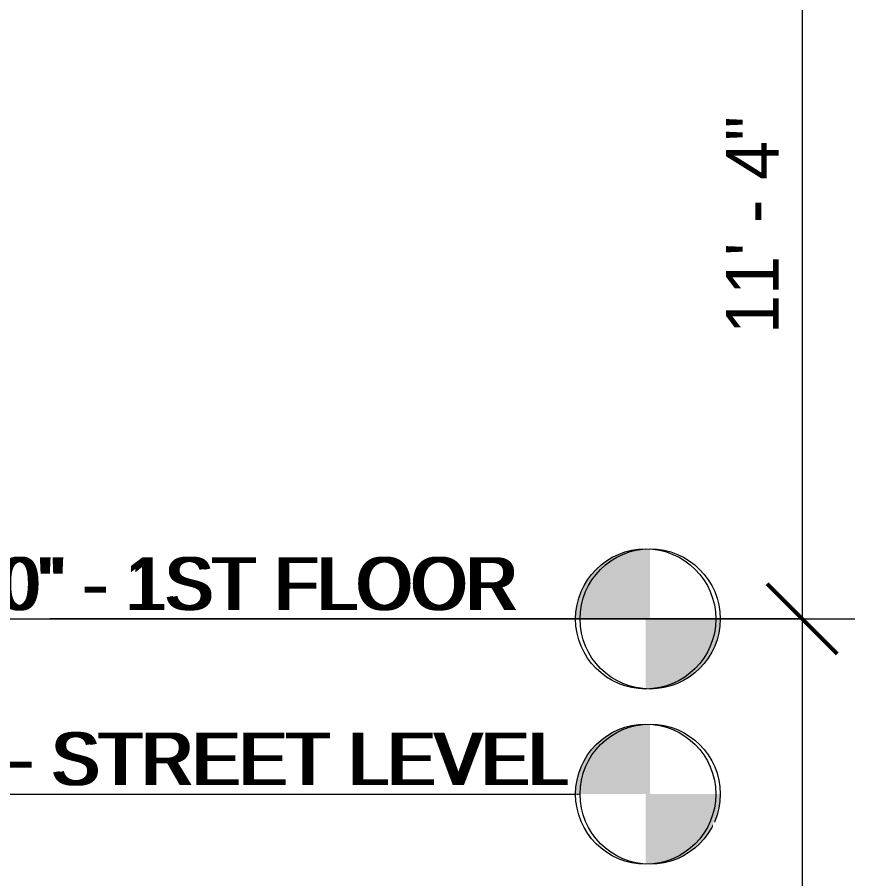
# Model space of a CAD drawing. Header units: inches. Extents: x -4169 to 1631, y -238 to 585.
# Drawn here: x 1487.5 to 1630.9, y -44.5 to 103 of the extents above; entities that cross this region are included whole.
import ezdxf

# ---------------------------------------------------------------- set-up
doc = ezdxf.new("R2010")
doc.units = ezdxf.units.IN
doc.header["$MEASUREMENT"] = 0
doc.linetypes.add('Grid Line 1_2_', pattern=[0.875, 0.5, -0.125, 0.125, -0.125])
for name, color, linetype, lineweight in [('0-2', 191, 'Continuous', 5), ('0-4', 165, 'Continuous', 5), ('0-5', 10, 'Continuous', 5), ('A-ANNO-DIMS', 211, 'Continuous', 9), ('A-ANNO-DIMS-96', 211, 'Continuous', 9), ('A-FLOR-LEVL', 51, 'Continuous', 9), ('A-FLOR-LEVL-1', 51, 'Grid Line 1_2_', 9), ('A-FLOR-LEVL-2', 9, 'Continuous', 9), ('A-FLOR-LEVL-3', 147, 'Continuous', 9)]:
    doc.layers.add(name, color=color, linetype=linetype, lineweight=lineweight)
doc.styles.add('Century Gothic', font='ufonts.com_century-gothic.ttf', dxfattribs={"height": 9})
doc.dimstyles.new('OD__1_8__Tol__', dxfattribs={"dimscale": 12, "dimtxt": 9.397514, "dimasz": 1, "dimexe": 0.75, "dimexo": 0.5, "dimgap": 0.125, "dimtad": 1, "dimdec": 3, "dimrnd": 0.125, "dimzin": 3, "dimdsep": 46, "dimlunit": 4, "dimtxsty": 'Century Gothic', "dimblk1": 'OBLIQUE', "dimblk2": 'OBLIQUE', "dimsah": 1, "dimcen": 0.09, "dimdle": 0.75, "dimazin": 0, "dimtfac": 1, "dimtdec": 4, "dimtix": 1, "dimtmove": 0, "dimatfit": 3, "dimfxl": 1, "dimtvp": 1, "dimtfill": 1, "dimfrac": 2, "dimtolj": 1, "dimtzin": 0, "dimarcsym": 2})

# ---------------------------------------------------------------- blocks, each defined once
blk = doc.blocks.new('Level - Level Head - Circle-V51-BUILDING ELEVATION - SOUTH')
at = {"layer": 'A-FLOR-LEVL'}
h = blk.add_hatch(color=256, dxfattribs=at)
edge = h.paths.add_edge_path(flags=0)
edge.add_line((12570.48, 0), (12558.48, 0))
edge.add_arc((12570.48, 0), 12, 90, 180, ccw=False)
edge.add_line((12570.48, 12), (12570.48, 0))
h = blk.add_hatch(color=256, dxfattribs=at)
edge = h.paths.add_edge_path(flags=0)
edge.add_line((12570.48, -12), (12570.48, 0))
edge.add_line((12570.48, 0), (12582.48, 0))
edge.add_arc((12570.48, 0), 12, 270, 360, ccw=False)
at = {"layer": 'A-FLOR-LEVL-2'}
blk.add_circle((12570.48, 0), 12, dxfattribs=at)
blk = doc.blocks.new('CTR - 2nd Phase_rvt-2-BUILDING ELEVATION - SOUTH')
at = {"layer": 'A-FLOR-LEVL-1'}
for p, q in [((9609.49, 0), (12558.48, 0)), ((9609.49, -30), (12558.48, -30))]:
    blk.add_line(p, q, dxfattribs=at)
at = {"layer": '0-2'}
for p in [(0, 0), (0, -30)]:
    blk.add_blockref('Level - Level Head - Circle-V51-BUILDING ELEVATION - SOUTH', p, dxfattribs=at)
at = {"layer": 'A-FLOR-LEVL', "char_height": 9, "attachment_point": 1, "style": 'Century Gothic'}
for s, insert, width in [('0\' - 0" - 1ST FLOOR', (12439.87, 10.55), 129.987), ('-2\' - 6" - STREET LEVEL', (12423.12, -19.45), 150.288)]:
    blk.add_mtext(s, dxfattribs=dict(at, insert=insert, width=width))
blk = doc.blocks.new('Level - Level Head - Circle-V52-BUILDING ELEVATION - SOUTH')
at = {"layer": 'A-FLOR-LEVL'}
h = blk.add_hatch(color=256, dxfattribs=at)
edge = h.paths.add_edge_path(flags=0)
edge.add_line((12570.48, 0), (12558.48, 0))
edge.add_arc((12570.48, 0), 12, 90, 180, ccw=False)
edge.add_line((12570.48, 12), (12570.48, 0))
h = blk.add_hatch(color=256, dxfattribs=at)
edge = h.paths.add_edge_path(flags=0)
edge.add_line((12570.48, -12), (12570.48, 0))
edge.add_line((12570.48, 0), (12582.48, 0))
edge.add_arc((12570.48, 0), 12, 270, 360, ccw=False)
at = {"layer": 'A-FLOR-LEVL-3'}
blk.add_circle((12570.48, 0), 12, dxfattribs=at)
blk = doc.blocks.new('CTR  - Topography_rvt-2-BUILDING ELEVATION - SOUTH')
at = {"layer": 'A-FLOR-LEVL-1'}
blk.add_line((9609.49, 0), (12558.48, 0), dxfattribs=at)
at = {"layer": '0-4'}
blk.add_blockref('Level - Level Head - Circle-V52-BUILDING ELEVATION - SOUTH', (0, 0), dxfattribs=at)
at = {"layer": 'A-FLOR-LEVL', "insert": (12439.87, 10.55), "char_height": 9, "width": 129.987, "attachment_point": 1, "style": 'Century Gothic'}
blk.add_mtext('0\' - 0" - 1ST FLOOR', dxfattribs=at)
blk = doc.blocks.new('CTR - 1st Phase - Common Walls_rvt-2-BUILDING ELEVATION - SOUTH')
at = {"layer": 'A-FLOR-LEVL-1'}
for p, q in [((9609.49, 0), (12558.48, 0)), ((9609.49, -30), (12558.48, -30))]:
    blk.add_line(p, q, dxfattribs=at)
at = {"layer": '0-4'}
for p in [(0, 0), (0, -30)]:
    blk.add_blockref('Level - Level Head - Circle-V52-BUILDING ELEVATION - SOUTH', p, dxfattribs=at)
at = {"layer": 'A-FLOR-LEVL', "char_height": 9, "attachment_point": 1, "style": 'Century Gothic'}
for s, insert, width in [('0\' - 0" - 1ST FLOOR', (12439.87, 10.55), 129.987), ('-2\' - 6" - STREET LEVEL', (12423.12, -19.45), 150.288)]:
    blk.add_mtext(s, dxfattribs=dict(at, insert=insert, width=width))
blk = doc.blocks.new('Level - Level Head - Circle-50818-BUILDING ELEVATION - SOUTH')
at = {"layer": 'A-FLOR-LEVL'}
h = blk.add_hatch(color=256, dxfattribs=at)
edge = h.paths.add_edge_path(flags=0)
edge.add_line((12569.73, 0), (12557.73, 0))
edge.add_arc((12569.73, 0), 12, 90, 180, ccw=False)
edge.add_line((12569.73, 12), (12569.73, 0))
h = blk.add_hatch(color=256, dxfattribs=at)
edge = h.paths.add_edge_path(flags=0)
edge.add_line((12569.73, -12), (12569.73, 0))
edge.add_line((12569.73, 0), (12581.73, 0))
edge.add_arc((12569.73, 0), 12, 270, 360, ccw=False)
blk.add_circle((12569.73, 0), 12, dxfattribs=at)
blk = doc.blocks.new('DIMBLOCK7-BUILDING ELEVATION - SOUTH')
at = {"layer": 'A-ANNO-DIMS-96', "lineweight": 50}
for p, q in [((1621.89, 136), (1615.89, 142)), ((1621.89, 136), (1627.89, 130)), ((1621.89, 0), (1615.89, 6)), ((1621.89, 0), (1627.89, -6))]:
    blk.add_line(p, q, dxfattribs=at)
at = {"layer": 'A-ANNO-DIMS-96'}
for p, q in [((1621.89, 136), (1493.1, 136)), ((1493.85, 136), (1630.89, 136)), ((1621.89, 136), (1621.89, 0)), ((1621.89, 0), (1493.1, 0)), ((1493.85, 0), (1630.89, 0))]:
    blk.add_line(p, q, dxfattribs=at)
at = {"layer": 'A-ANNO-DIMS-96', "color": 0, "insert": (1608.85, 48.76), "char_height": 9, "width": 46.1821, "attachment_point": 1, "rotation": 90, "line_spacing_factor": 0.984502, "style": 'Century Gothic', "bg_fill": 3, "box_fill_scale": 1.25, "bg_fill_color": 256, "bg_fill_true_color": 13158600, "bg_fill_transparency": 0}
blk.add_mtext('11\' - 4"', dxfattribs=at)
blk = doc.blocks.new('_Oblique')
at = {"color": 0, "linetype": 'ByBlock', "lineweight": -2}
blk.add_line((-0.5, -0.5), (0.5, 0.5), dxfattribs=at)
blk = doc.blocks.new('DIMBLOCK8-BUILDING ELEVATION - SOUTH')
at = {"layer": 'A-ANNO-DIMS-96', "lineweight": 50}
for p, q in [((1621.89, 0), (1615.89, 6)), ((1621.89, 0), (1627.89, -6)), ((1621.89, -128), (1615.89, -122)), ((1621.89, -128), (1627.89, -134))]:
    blk.add_line(p, q, dxfattribs=at)
at = {"layer": 'A-ANNO-DIMS-96'}
for p, q in [((1621.89, 0), (1493.1, 0)), ((1493.85, 0), (1630.89, 0)), ((1621.89, 0), (1621.89, -137)), ((1621.89, -128), (1493.1, -128)), ((1493.85, -128), (1630.89, -128))]:
    blk.add_line(p, q, dxfattribs=at)
at = {"layer": 'A-ANNO-DIMS-96', "color": 0, "insert": (1608.85, -83.24), "char_height": 9, "width": 46.1821, "attachment_point": 1, "rotation": 90, "line_spacing_factor": 0.984502, "style": 'Century Gothic', "bg_fill": 3, "box_fill_scale": 1.25, "bg_fill_color": 256, "bg_fill_true_color": 13158600, "bg_fill_transparency": 0}
blk.add_mtext('10\' - 8"', dxfattribs=at)

msp = doc.modelspace()

# ---------------------------------------------------------------- linework, layer by layer
at = {"layer": 'A-FLOR-LEVL-1'}
for p, q in [((-1364.3938, 0), (1583.0971, 0)), ((-1364.3938, -30), (1583.0971, -30))]:
    msp.add_line(p, q, dxfattribs=at)

# ---------------------------------------------------------------- block references
at = {"layer": '0-5'}
for name in ['CTR - 2nd Phase_rvt-2-BUILDING ELEVATION - SOUTH', 'CTR - 1st Phase - Common Walls_rvt-2-BUILDING ELEVATION - SOUTH', 'CTR  - Topography_rvt-2-BUILDING ELEVATION - SOUTH']:
    msp.add_blockref(name, (-10974.6342, 0), dxfattribs=at)
at = {"layer": 'A-FLOR-LEVL'}
for p in [(-10974.6342, 0), (-10974.6342, -30)]:
    msp.add_blockref('Level - Level Head - Circle-50818-BUILDING ELEVATION - SOUTH', p, dxfattribs=at)

# ---------------------------------------------------------------- texts
at = {"layer": 'A-FLOR-LEVL', "char_height": 9, "attachment_point": 1, "style": 'Century Gothic'}
for s, insert, width in [('0\' - 0" - 1ST FLOOR', (1464.4839, 10.5508), 129.987), ('-2\' - 6" - STREET LEVEL', (1447.7406, -19.4492), 150.288)]:
    msp.add_mtext(s, dxfattribs=dict(at, insert=insert, width=width))

# ---------------------------------------------------------------- next in the draw order: dimensions: what is measured, and where the dimension line sits
at = {"layer": 'A-ANNO-DIMS'}
dim = msp.add_linear_dim(base=(1621.8866, 0), p1=(1487.8471, 136), p2=(1487.8471, 0), angle=90, dimstyle='OD__1_8__Tol__', override={"dimpost": '<>', "dimfxl": 136}, dxfattribs=at)
dim.commit()
dim.dimension.update_dxf_attribs({"geometry": 'DIMBLOCK7-BUILDING ELEVATION - SOUTH', "text_midpoint": (1615.7734, 68)})

# ---------------------------------------------------------------- next in the draw order: dimensions: what is measured, and where the dimension line sits
dim = msp.add_linear_dim(base=(1621.8866, -128), p1=(1487.8471, 0), p2=(1487.8471, -128), angle=90, dimstyle='OD__1_8__Tol__', override={"dimpost": '<>', "dimfxl": 128}, dxfattribs=at)
dim.commit()
dim.dimension.update_dxf_attribs({"geometry": 'DIMBLOCK8-BUILDING ELEVATION - SOUTH', "text_midpoint": (1615.6602, -64)})

doc.saveas('drawing.dxf')
